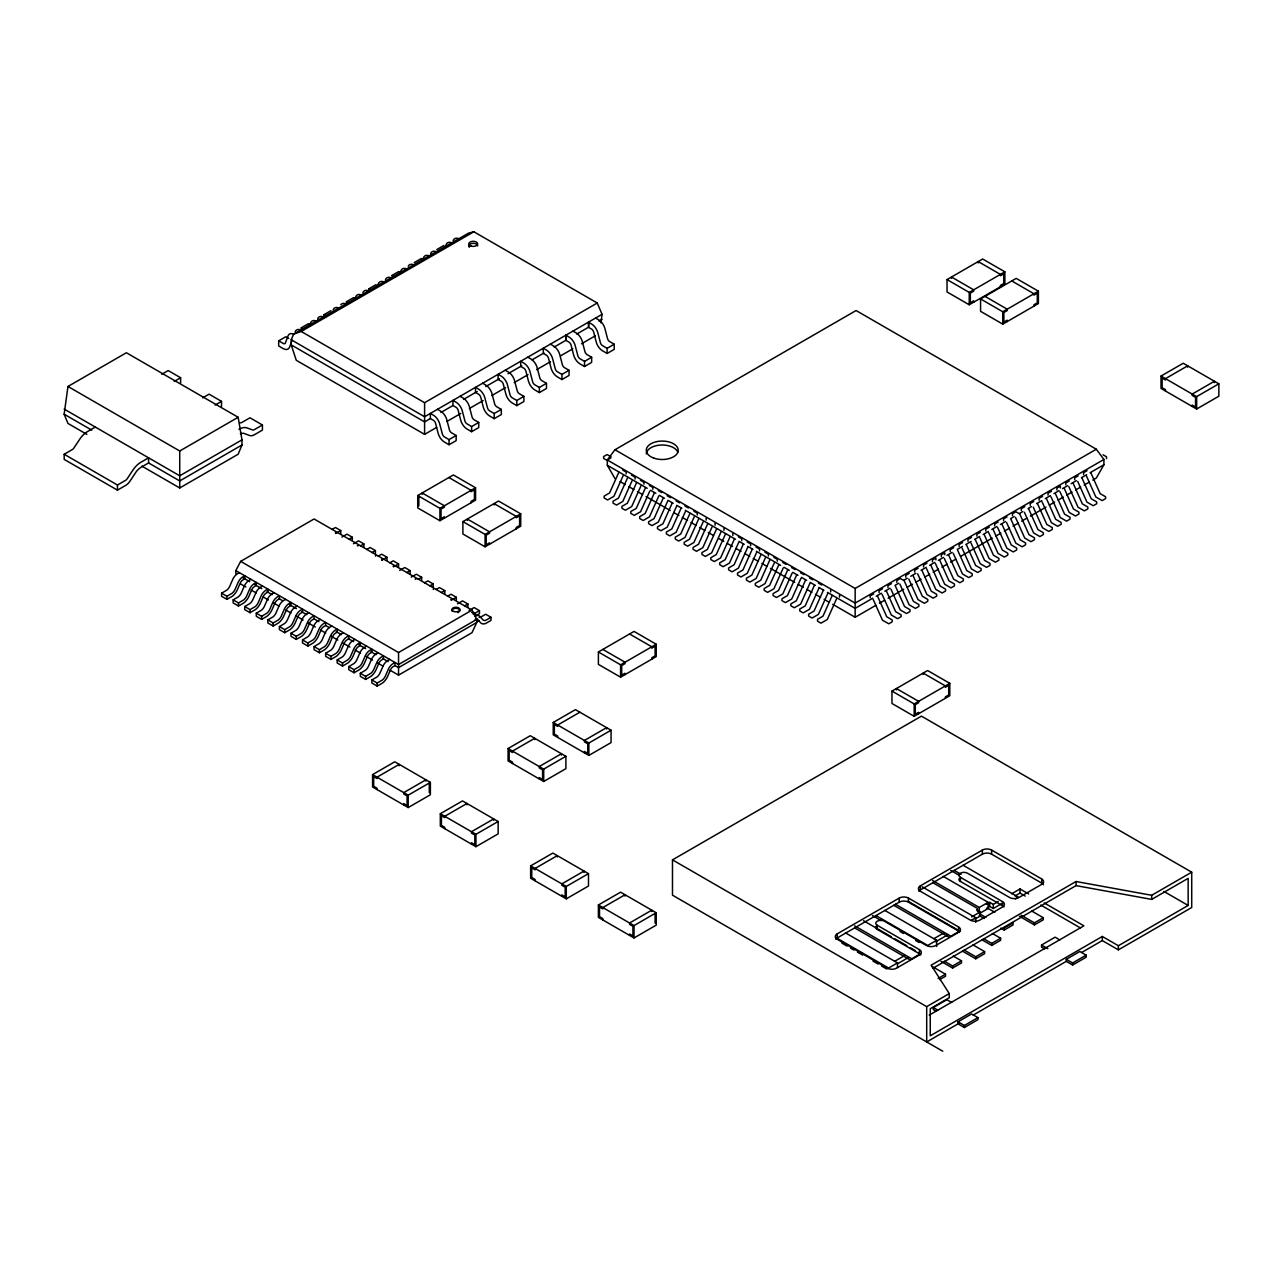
<?xml version="1.0" encoding="UTF-8"?>
<svg xmlns="http://www.w3.org/2000/svg" width="1283" height="1283" viewBox="0 0 1283 1283"><rect width="100%" height="100%" fill="white"/><g stroke="black" fill="none" stroke-linecap="round" stroke-linejoin="round"><path stroke-width="1.5" d="M86.875 434.36L67.967 423.438L64.15 414.201L67.967 386.472L126.392 352.745L238.157 417.28L241.974 439.861L241.974 444.993L238.157 454.23L179.732 487.973L141.9 466.13M600.925 322.851L602.048 314.303L597.253 303.013L473.876 231.774L468.696 233.041L293.631 334.125A9.639 5.565 60 0 0 288.21 335.456L285.323 343.122A3.304 1.908 60 0 1 283.447 343.571L278.684 340.845L278.684 345.977L283.206 348.591A9.606 5.549 60 0 0 289.605 347.068L292.139 340.171M309.299 326.347L310.791 322.418A9.639 5.565 60 0 1 316.26 321.087L316.837 321.392M354.461 300.27L355.952 296.341A9.639 5.565 60 0 1 361.421 295.01L361.998 295.315M377.058 287.232L378.533 283.302A9.639 5.565 60 0 1 384.002 281.971L384.595 282.276M399.638 274.193L401.114 270.264A9.639 5.565 60 0 1 406.583 268.933L407.176 269.238M422.219 261.155L423.711 257.225A9.639 5.565 60 0 1 429.164 255.894M444.8 248.116L446.292 244.187A9.639 5.565 60 0 1 451.76 242.856L452.338 243.161M436.653 427.399L424.593 434.36L296.293 360.298L291.225 344.902L291.225 339.77L293.631 334.125L301.2 331.463L473.876 231.774M295.09 331.848L295.315 331.335A9.639 5.565 60 0 1 300.783 330.02L301.377 330.324M317.687 318.809L317.895 318.296A9.639 5.565 60 0 1 323.364 316.981L323.957 317.286M333.147 309.877L333.372 309.379A9.639 5.565 60 0 1 338.84 308.048L339.418 308.353M362.848 292.732L363.073 292.235A9.639 5.565 60 0 1 368.542 290.904L369.119 291.209M385.429 279.694L385.654 279.197A9.639 5.565 60 0 1 391.123 277.866L391.7 278.17M430.591 253.617L430.815 253.12A9.639 5.565 60 0 1 436.284 251.789L436.861 252.093M453.172 240.579L453.396 240.081A9.639 5.565 60 0 1 458.865 238.75L459.458 239.055M618.839 472.288L609.585 492.961L604.133 496.12L604.133 497.964L607.597 499.969L613.899 496.329L623.137 475.656M627.724 477.42L618.486 498.093L613.017 501.252L613.017 503.096L616.498 505.101L622.784 501.461L632.038 480.788M636.625 482.552L627.371 503.241L621.918 506.384L621.918 508.228L625.382 510.233L631.685 506.593L640.923 485.92M645.509 487.684L636.272 508.373L630.803 511.516L630.803 513.36L634.267 515.365L640.57 511.741L649.807 491.052M654.394 492.816L645.157 513.505L639.704 516.648L639.704 518.492L643.168 520.497L649.455 516.873L658.708 496.184M663.295 497.948L654.041 518.637L648.589 521.78L648.589 523.64L652.053 525.629L658.355 522.005L667.593 501.316M672.18 503.096L662.942 523.769L657.473 526.912L657.473 528.772L660.953 530.761L667.24 527.137L676.494 506.464M681.081 508.228L671.827 528.901L666.374 532.044L666.374 533.904L669.838 535.893L676.125 532.269L685.379 511.596M689.965 513.36L680.712 534.033L675.259 537.176L675.259 539.036L678.723 541.041L685.026 537.401L694.263 516.728M698.85 518.492L689.612 539.165L684.16 542.324L684.16 544.168L687.624 546.173L693.911 542.533L703.164 521.86M707.751 523.624L698.497 544.297L693.045 547.456L693.045 549.3L696.509 551.305L702.811 547.665L712.049 526.992M716.636 528.756L707.398 549.429L701.929 552.588L701.929 554.432L705.409 556.437L711.696 552.797L720.934 532.124M725.536 533.888L716.283 554.561L710.83 557.72L710.83 559.564L714.294 561.569L720.581 557.929L729.835 537.256M734.421 539.02L725.168 559.693L719.715 562.852L719.715 564.696L723.179 566.701L729.482 563.061L738.719 542.388M743.306 544.152L734.068 564.825L728.6 567.984L728.6 569.828L732.08 571.833L738.366 568.193L747.62 547.52M752.207 549.284L742.953 569.957L737.5 573.116L737.5 574.96L740.965 576.965L747.267 573.325L756.505 552.652M761.092 554.416L751.854 575.105L746.385 578.248L746.385 580.092L749.849 582.097L756.152 578.473L765.39 557.784M769.976 559.548L760.739 580.237L755.286 583.38L755.286 585.224L758.75 587.229L765.037 583.605L774.291 562.916M778.877 564.68L769.624 585.369L764.171 588.512L764.171 590.356L767.635 592.361L773.938 588.737L783.175 568.048M787.762 569.828L778.524 590.501L773.056 593.644L773.056 595.504L776.536 597.493L782.822 593.869L792.076 573.196M796.663 574.96L787.409 595.633L781.956 598.776L781.956 600.636L785.421 602.625L791.723 599.001L800.961 578.328M805.548 580.092L796.31 600.765L790.841 603.908L790.841 605.768L794.305 607.773L800.608 604.133L809.846 583.46M814.432 585.224L805.195 605.897L799.742 609.056L799.742 610.9L803.206 612.905L809.493 609.265L818.746 588.592M823.333 590.356L814.08 611.029L808.627 614.188L808.627 616.032L812.091 618.037L818.394 614.397L827.631 593.724M832.218 595.488L822.98 616.161L817.512 619.32L817.512 621.164L820.992 623.169L827.278 619.529L836.532 598.856M235.831 573.693L235.831 570.598L240.659 561.361L314.078 518.974L471.968 610.131L476.779 619.368L476.779 622.447L471.968 632.711L398.548 675.115L389.872 670.095M614.942 478.575L607.324 465.28L607.324 460.004L614.942 449.756L856.082 310.534L1096.307 449.226L1103.909 459.474L1103.909 464.751L1096.307 478.046L1092.827 480.05M161.786 374.251L168.169 370.562L180.63 377.747L180.63 382.879M174.231 381.436L180.63 377.747M95.311 427.047L86.939 431.906A18.395 10.617 -60 0 0 80.043 438.722L73.933 447.975A4.106 2.374 -60 0 1 72.393 449.515L64.182 454.262L64.182 459.394L117.459 490.154L125.509 485.503A10.392 5.998 -60 0 0 130.16 480.9L135.549 472.705A12.092 6.992 -60 0 1 140.97 467.333L148.587 462.938L148.587 457.806L140.216 462.65A18.395 10.617 -60 0 0 133.32 469.482L127.209 478.735A4.106 2.374 -60 0 1 125.67 480.275L117.459 485.022L64.182 454.262M278.684 340.845L285.804 336.739L288.739 338.439M301.28 331.222L301.28 327.807L308.385 323.701L311.32 325.401M323.861 318.184L323.861 314.768L330.966 310.662M346.442 305.146L346.442 301.73L353.547 297.624L356.498 299.324M369.023 292.107L369.023 288.691L376.144 284.585M414.184 262.614L421.305 258.508L424.24 260.208M436.781 249.576L443.886 245.47M202.682 397.858L209.081 394.17L221.526 401.371L221.526 406.503M215.143 405.043L221.526 401.371M67.967 386.472L179.732 451.007L238.157 417.28M240.37 433.734A12.092 6.992 -60 0 1 244.331 433.542L249.72 435.53A10.392 5.998 -60 0 0 254.371 434.761L262.422 430.11L262.422 424.978L254.21 429.709A4.106 2.374 -60 0 1 252.671 429.965L246.561 427.752A18.395 10.617 -60 0 0 239.664 428.907L238.975 429.276M241.974 439.861L179.732 475.801L64.15 409.069M241.974 444.993L179.732 480.933L148.684 463.003M301.2 331.463L424.593 402.702L597.253 303.013M602.048 314.303L424.593 416.767L291.225 339.77M437.471 409.309L441.176 411.474A9.639 5.565 60 0 1 446.628 419.124L449.515 430.126A3.304 1.908 60 0 0 451.391 432.724L456.155 435.498L456.155 440.63L449.034 444.736L444.527 442.122A9.606 5.549 60 0 1 438.112 433.221L435.595 423.39A3.336 1.924 60 0 0 433.365 420.279L430.366 418.563L424.593 421.899L291.225 344.902M440.919 412.468L452.947 405.524L455.946 407.24A3.336 1.924 60 0 1 458.175 410.352L460.709 420.183A9.606 5.549 60 0 0 467.108 429.083L471.615 431.697L478.735 427.592L478.735 422.46L473.972 419.685A3.304 1.908 60 0 1 472.096 417.087L469.225 406.086A9.639 5.565 60 0 0 463.756 398.436L460.068 396.271M463.484 399.43L477.18 391.523M485.744 386.584L499.44 378.677M508.004 373.738L521.7 365.815M531.98 359.898L543.96 352.969M554.24 347.035L566.22 340.123L566.22 334.991M576.773 334.029L588.801 327.085L588.801 321.953M598.985 321.199L602.048 319.435M446.997 421.433L460.789 413.463M469.402 408.491L483.194 400.521M491.822 395.549L505.614 387.578M514.226 382.607L528.019 374.652M536.647 369.664L550.439 361.71M560.783 355.728L572.843 348.768M581.472 343.796L595.264 335.825M430.366 418.563L430.366 413.415L434.055 415.596A9.639 5.565 60 0 1 439.524 423.23L442.41 434.231A3.304 1.908 60 0 0 444.287 436.829L449.034 439.604L456.155 435.498M452.947 405.524L452.947 400.376L456.636 402.557A9.639 5.565 60 0 1 462.105 410.191L464.991 421.193A3.304 1.908 60 0 0 466.868 423.791L471.615 426.565L478.735 422.46M494.196 413.527L501.316 409.421L501.316 414.553L494.196 418.659L489.689 416.045A9.606 5.549 60 0 1 483.29 407.144L480.756 397.313A3.336 1.924 60 0 0 478.527 394.202L475.528 392.486L475.528 387.354L479.217 389.519A9.639 5.565 60 0 1 484.685 397.153L487.572 408.154A3.304 1.908 60 0 0 489.448 410.752L494.196 413.527L494.196 418.659M516.792 400.488L523.897 396.383L523.897 401.515L516.792 405.62L512.27 403.006A9.606 5.549 60 0 1 505.871 394.106L503.337 384.275A3.336 1.924 60 0 0 501.108 381.163L498.109 379.447L498.109 374.315L501.813 376.48A9.639 5.565 60 0 1 507.266 384.114L510.153 395.116A3.304 1.908 60 0 0 512.029 397.714L516.792 400.488L516.792 405.62M539.373 387.45L546.478 383.344L546.478 388.476L539.373 392.582L534.851 389.968A9.606 5.549 60 0 1 528.452 381.067L525.918 371.236A3.336 1.924 60 0 0 523.689 368.125L520.706 366.409L520.706 361.277L524.394 363.442A9.639 5.565 60 0 1 529.863 371.076L532.734 382.077A3.304 1.908 60 0 0 534.61 384.675L539.373 387.45L539.373 392.582M561.954 374.411L569.059 370.306L569.059 375.438L561.954 379.543L557.431 376.929A9.606 5.549 60 0 1 551.032 368.029L548.499 358.198A3.336 1.924 60 0 0 546.269 355.086L543.286 353.37L543.286 348.238L546.975 350.403A9.639 5.565 60 0 1 552.444 358.037L555.331 369.039A3.304 1.908 60 0 0 557.191 371.637L561.954 374.411L561.954 379.543M584.535 361.373L591.655 357.267L591.655 362.399L584.535 366.505L580.012 363.891A9.606 5.549 60 0 1 573.613 354.99L571.079 345.159A3.336 1.924 60 0 0 568.85 342.048L565.867 340.332L565.867 335.2L569.556 337.365A9.639 5.565 60 0 1 575.025 344.999L577.911 356A3.304 1.908 60 0 0 579.788 358.599L584.535 361.373L584.535 366.505M607.116 348.334L614.236 344.229L614.236 349.361L607.116 353.466L602.609 350.852A9.606 5.549 60 0 1 596.21 341.952L593.676 332.121A3.336 1.924 60 0 0 591.447 329.009L588.448 327.293L588.448 322.161L592.137 324.326A9.639 5.565 60 0 1 597.605 331.96L600.492 342.962A3.304 1.908 60 0 0 602.369 345.56L607.116 348.334L607.116 353.466M239.392 572.667L237.13 573.982A8.468 4.891 -60 0 0 232.913 579.018L229.721 586.347A7.121 4.122 -60 0 1 226.866 590.116L221.606 593.195L221.606 596.274L226.947 599.353L232.287 596.274A10.905 6.287 -60 0 0 237.483 589.41L240.194 583.156A4.699 2.71 -60 0 1 242.952 579.852L244.732 578.825L244.732 575.746L242.455 577.077A8.468 4.891 -60 0 0 238.253 582.097L235.046 589.426A7.121 4.122 -60 0 1 232.191 593.195L226.947 596.274L221.606 593.195M332.04 529.446L335.424 527.489L340.749 530.569L340.749 533.648M250.955 579.339L248.677 580.67A8.468 4.891 -60 0 0 244.476 585.689L241.284 593.019A7.121 4.122 -60 0 1 238.413 596.787L233.169 599.867L233.169 602.946L238.51 606.025L243.834 602.946A10.905 6.287 -60 0 0 249.03 596.082L251.741 589.827A4.699 2.71 -60 0 1 254.515 586.523L256.279 585.497L256.279 582.418L254.018 583.749A8.468 4.891 -60 0 0 249.816 588.769L246.609 596.114A7.121 4.122 -60 0 1 243.754 599.867L238.51 602.946L233.169 599.867M335.681 533.503L340.749 530.569M341.903 537.096L346.971 534.161L352.312 537.24L352.312 540.319M417.729 495.527L453.364 474.951L475.56 487.765L475.56 500.145L439.925 520.722L417.729 507.908L417.729 495.527L439.925 508.341L475.56 487.765M262.518 586.01L260.241 587.341A8.468 4.891 -60 0 0 256.039 592.361L252.831 599.706A7.121 4.122 -60 0 1 249.977 603.475L244.732 606.538L244.732 609.617L250.057 612.697L255.397 609.617A10.905 6.287 -60 0 0 260.593 602.769L263.304 596.499A4.699 2.71 -60 0 1 266.062 593.195L267.842 592.169L267.842 589.089L265.581 590.421A8.468 4.891 -60 0 0 261.363 595.44L258.172 602.785A7.121 4.122 -60 0 1 255.317 606.554L250.057 609.617L244.732 606.538M348.928 539.197L352.312 537.24M353.45 543.767L358.534 540.833L363.875 543.912L363.875 546.991M274.065 592.682L271.804 594.013A8.468 4.891 -60 0 0 267.586 599.033L264.394 606.378A7.121 4.122 -60 0 1 261.54 610.147L256.279 613.21L256.279 616.289L261.62 619.368L266.96 616.289A10.905 6.287 -60 0 0 272.156 609.441L274.867 603.17A4.699 2.71 -60 0 1 277.625 599.867L279.405 598.84L279.405 595.761L277.128 597.092A8.468 4.891 -60 0 0 272.926 602.128L269.735 609.457A7.121 4.122 -60 0 1 266.88 613.226L261.62 616.289L256.279 613.21M360.491 545.868L363.875 543.912M366.713 549.461L370.097 547.504L375.422 550.583L375.422 553.663M285.628 599.353L283.351 600.685A8.468 4.891 -60 0 0 279.149 605.72L275.957 613.049A7.121 4.122 -60 0 1 273.103 616.818L267.842 619.881L267.842 622.961L273.183 626.04L278.507 622.961A10.905 6.287 -60 0 0 283.703 616.113L286.414 609.842A4.699 2.71 -60 0 1 289.188 606.538L290.968 605.512L290.968 602.433L288.691 603.764A8.468 4.891 -60 0 0 284.489 608.8L281.282 616.129A7.121 4.122 -60 0 1 278.427 619.897L273.183 622.961L267.842 619.881M372.038 552.54L375.422 550.583M378.26 556.132L381.644 554.176L386.985 557.255L386.985 560.334M297.191 606.025L294.914 607.356A8.468 4.891 -60 0 0 290.712 612.392L287.504 619.721A7.121 4.122 -60 0 1 284.65 623.49L279.405 626.553L279.405 629.632L284.73 632.711L290.07 629.632A10.905 6.287 -60 0 0 295.266 622.784L297.977 616.514A4.699 2.71 -60 0 1 300.735 613.21L302.515 612.183L302.515 609.104L300.254 610.435A8.468 4.891 -60 0 0 296.036 615.471L292.845 622.8A7.121 4.122 -60 0 1 289.99 626.569L284.73 629.632L279.405 626.553M381.901 560.19L386.985 557.255M389.824 562.804L393.207 560.847L398.548 563.927L398.548 567.006M462.89 521.604L498.526 501.028L520.722 513.841L520.722 526.222L485.086 546.799L462.89 533.985L462.89 521.604L485.086 534.418L520.722 513.841M308.738 612.697L306.477 614.028A8.468 4.891 -60 0 0 302.275 619.064L299.067 626.393A7.121 4.122 -60 0 1 296.213 630.161L290.968 633.225L290.968 636.304L296.293 639.399L301.633 636.304A10.905 6.287 -60 0 0 306.829 629.456L309.54 623.185A4.699 2.71 -60 0 1 312.298 619.881L314.078 618.855L314.078 615.776L311.817 617.107A8.468 4.891 -60 0 0 307.599 622.143L304.408 629.472A7.121 4.122 -60 0 1 301.553 633.241L296.293 636.304L290.968 633.225M393.464 566.861L398.548 563.927M399.687 570.454L404.77 567.519L410.095 570.614L410.095 573.693M320.301 619.368L318.04 620.699A8.468 4.891 -60 0 0 313.822 625.735L310.63 633.064A7.121 4.122 -60 0 1 307.776 636.833L302.515 639.912L302.515 642.991L307.856 646.071L313.196 642.991A10.905 6.287 -60 0 0 318.392 636.127L321.087 629.857A4.699 2.71 -60 0 1 323.861 626.553L325.641 625.527L325.641 622.447L323.364 623.779A8.468 4.891 -60 0 0 319.162 628.814L315.955 636.143A7.121 4.122 -60 0 1 313.1 639.912L307.856 642.991L302.515 639.912M406.711 572.555L410.095 570.614M610.788 458.015L607.324 460.004L855.152 603.09L1103.909 459.474M411.25 577.125L416.317 574.207L421.658 577.286L421.658 580.365M331.864 626.04L329.587 627.371A8.468 4.891 -60 0 0 325.385 632.407L322.177 639.736A7.121 4.122 -60 0 1 319.323 643.505L314.078 646.584L314.078 649.663L319.419 652.742L324.743 649.663A10.905 6.287 -60 0 0 329.939 642.799L332.65 636.528A4.699 2.71 -60 0 1 335.424 633.225L337.188 632.198L337.188 629.119L334.927 630.45A8.468 4.891 -60 0 0 330.725 635.486L327.518 642.815A7.121 4.122 -60 0 1 324.663 646.584L319.419 649.663L314.078 646.584M418.274 579.226L421.658 577.286M947.03 279.582L982.666 259.006L1004.862 271.82L1004.862 284.201L969.226 304.777L947.03 291.963L947.03 279.582L969.226 292.396L1004.862 271.82M424.497 582.819L427.881 580.878L433.221 583.957L433.221 587.037M343.411 632.711L341.15 634.043A8.468 4.891 -60 0 0 336.948 639.078L333.74 646.407A7.121 4.122 -60 0 1 330.886 650.176L325.641 653.255L325.641 656.335L330.966 659.414L336.306 656.335A10.905 6.287 -60 0 0 341.503 649.471L344.213 643.216A4.699 2.71 -60 0 1 346.971 639.912L348.751 638.886L348.751 635.791L346.49 637.122A8.468 4.891 -60 0 0 342.272 642.158L339.081 649.487A7.121 4.122 -60 0 1 336.226 653.255L330.966 656.335L325.641 653.255M429.837 585.914L433.221 583.957M436.06 589.506L439.444 587.55L444.784 590.629L444.784 593.708M354.974 639.399L352.713 640.714A8.468 4.891 -60 0 0 348.495 645.75L345.303 653.079A7.121 4.122 -60 0 1 342.449 656.848L337.188 659.927L337.188 663.006L342.529 666.085L347.869 663.006A10.905 6.287 -60 0 0 353.066 656.142L355.776 649.888A4.699 2.71 -60 0 1 358.534 646.584L360.315 645.557L360.315 642.478L358.037 643.809A8.468 4.891 -60 0 0 353.835 648.829L350.644 656.158A7.121 4.122 -60 0 1 347.773 659.927L342.529 663.006L337.188 659.927M441.4 592.586L444.784 590.629M447.623 596.178L451.007 594.221L456.331 597.301L456.331 600.38M366.537 646.071L364.26 647.402A8.468 4.891 -60 0 0 360.058 652.422L356.866 659.751A7.121 4.122 -60 0 1 354.012 663.519L348.751 666.599L348.751 669.678L354.092 672.757L359.416 669.678A10.905 6.287 -60 0 0 364.613 662.814L367.323 656.559A4.699 2.71 -60 0 1 370.097 653.255L371.878 652.229L371.878 649.15L369.6 650.481A8.468 4.891 -60 0 0 365.398 655.501L362.191 662.83A7.121 4.122 -60 0 1 359.336 666.599L354.092 669.678L348.751 666.599M451.263 600.236L456.331 597.301M980.565 298.939L1016.2 278.379L1038.396 291.193L1038.396 303.574L1002.761 324.134L980.565 311.32L980.565 298.939L1002.761 311.753L1038.396 291.193M457.486 603.828L462.554 600.893L467.894 603.972L467.894 607.051M378.1 652.742L375.823 654.073A8.468 4.891 -60 0 0 371.621 659.093L368.413 666.438A7.121 4.122 -60 0 1 365.559 670.191L360.315 673.27L360.315 676.349L365.639 679.429L370.979 676.349A10.905 6.287 -60 0 0 376.176 669.501L378.886 663.231A4.699 2.71 -60 0 1 381.644 659.927L383.425 658.901L383.425 655.821L381.163 657.153A8.468 4.891 -60 0 0 376.945 662.172L373.754 669.518A7.121 4.122 -60 0 1 370.899 673.286L365.639 676.349L360.315 673.27M464.51 605.929L467.894 603.972M469.049 610.5L474.117 607.565L479.457 610.644L479.457 613.723L476.779 615.263M240.659 561.361L398.548 652.518L471.968 610.131M389.647 659.414L387.386 660.745A8.468 4.891 -60 0 0 383.184 665.765L379.976 673.11A7.121 4.122 -60 0 1 377.122 676.879L371.878 679.942L371.878 683.021L377.202 686.1L382.542 683.021A10.905 6.287 -60 0 0 387.739 676.173L390.449 669.902A4.699 2.71 -60 0 1 393.207 666.599L394.988 665.572L394.988 662.493L392.726 663.824A8.468 4.891 -60 0 0 388.508 668.844L385.317 676.189A7.121 4.122 -60 0 1 382.462 679.958L377.202 683.021L371.878 679.942M479.457 610.644L474.197 613.643A7.121 4.122 -60 0 1 472.914 613.819M476.779 619.368L398.548 664.546L235.831 570.598M476.779 622.447L398.548 667.625L395.084 665.62M475.271 619.224A4.699 2.71 -60 0 1 477.773 619.481L480.484 622.624A10.905 6.287 -60 0 0 485.68 623.474L491.004 620.395L491.004 617.315L485.76 620.314A7.121 4.122 -60 0 1 482.905 619.833L479.698 616.209A8.468 4.891 -60 0 0 475.496 616.032L475.063 616.257M372.567 774.611L394.763 761.797L430.382 782.373L430.382 794.754L408.202 807.568L372.567 786.992L372.567 774.611L408.202 795.187L430.382 782.373M598.391 651.989L634.027 631.412L656.222 644.226L656.222 656.607L620.587 677.183L598.391 664.369L598.391 651.989L620.587 664.802L656.222 644.226M508.068 748.534L530.264 735.72L565.883 756.296L565.883 768.677L543.703 781.491L508.068 760.915L508.068 748.534L543.703 769.11L565.883 756.296M553.23 722.457L575.426 709.643L611.061 730.219L611.061 742.6L588.865 755.414L553.23 734.838L553.23 722.457L588.865 743.033L611.061 730.219M1161.019 376.063L1183.215 363.249L1218.85 383.825L1218.85 396.206L1196.654 409.02L1161.019 388.444L1161.019 376.063L1196.654 396.639L1218.85 383.825M579.884 712.209L557.688 725.023L557.688 726.403L554.352 724.478L554.352 734.101L557.688 736.041L557.688 737.404M440.31 813.727L462.505 800.913L498.141 821.489L498.141 833.87L475.945 846.684L440.31 826.108L440.31 813.727L475.945 834.303L498.141 821.489M614.942 449.756L855.152 588.448L1096.307 449.226M873.659 593.901L870.195 595.905L870.195 597.75M882.544 588.769L879.08 590.773L879.08 592.618M891.444 583.637L887.98 585.641L887.98 587.486M909.23 573.373L905.75 575.377L905.75 577.222M918.115 568.241L914.651 570.245L914.651 572.09M927 563.109L923.535 565.113L923.535 566.958M953.686 547.713L950.206 549.701L950.206 551.562M962.571 542.565L959.107 544.569L959.107 546.43M971.456 537.433L967.991 539.437L967.991 541.298M980.356 532.301L976.892 534.305L976.892 536.15M989.241 527.169L985.777 529.173L985.777 531.018M998.142 522.037L994.662 524.041L994.662 525.886M1007.027 516.905L1003.563 518.909L1003.563 520.754M1024.812 506.641L1021.332 508.645L1021.332 510.49M1033.697 501.509L1030.233 503.513L1030.233 505.358M1042.582 496.377L1039.118 498.381L1039.118 500.226M1051.483 491.245L1048.019 493.249L1048.019 495.094M1069.268 480.981L1065.788 482.969L1065.788 484.83M1078.153 475.849L1074.689 477.837L1074.689 479.698M1087.038 470.701L1083.574 472.705L1083.574 474.566M872.761 598.199L855.152 608.367L827.423 592.361M876.209 596.21L881.389 593.227M884.837 591.222L890.017 588.239M895.181 585.256L898.645 583.268M903.809 580.269L907.257 578.28M910.722 576.292L915.886 573.309M921.066 570.31L926.246 567.327M929.694 565.338L934.858 562.339M938.306 560.35L943.486 557.367M946.934 555.379L952.114 552.38M957.294 549.397L962.458 546.414M965.907 544.425L971.087 541.426M974.535 539.437L979.715 536.454M983.163 534.466L988.343 531.467M991.791 529.478L996.971 526.495M1000.419 524.506L1005.583 521.507M1010.763 518.524L1014.212 516.536M1019.392 513.553L1022.84 511.548M1028.02 508.565L1031.468 506.577M1036.632 503.594L1041.812 500.595M1045.26 498.606L1050.44 495.623M1053.888 493.634L1059.068 490.635M1062.516 488.647L1067.681 485.664M1071.145 483.675L1076.309 480.676M1081.489 477.693L1086.669 474.71M1090.117 472.721L1103.909 464.751M832.699 604.293L855.152 617.267L875.984 605.255M879.448 603.251L884.645 600.252M888.125 598.247L903.729 589.234M907.209 587.229L912.405 584.214M915.886 582.209L921.082 579.21M924.546 577.206L929.758 574.207M933.222 572.202L938.434 569.187M941.898 567.198L947.111 564.183M950.575 562.179L955.787 559.18M960.983 556.181L992.208 538.138M995.688 536.134L1000.884 533.135M1004.348 531.13L1009.561 528.131M1013.025 526.126L1018.237 523.127M1021.701 521.123L1026.913 518.107M1030.377 516.103L1045.998 507.09M1049.462 505.085L1054.658 502.086M1058.138 500.081L1063.334 497.082M1066.815 495.078L1072.011 492.079M1075.491 490.074L1080.687 487.059M1084.151 485.054L1089.363 482.055M530.649 865.881L552.845 853.067L588.48 873.643L588.48 886.024L566.284 898.838L530.649 878.262L530.649 865.881L566.284 886.457L588.48 873.643M891.974 691.104L927.609 670.528L949.805 683.342L949.805 695.723L914.17 716.299L891.974 703.485L891.974 691.104L914.17 703.918L949.805 683.342M942.764 1051.226L672.484 895.181L672.484 859.867L921.435 716.139L1191.715 872.183L1191.715 907.498L1118.375 949.853L1102.305 940.567L1081.649 952.499M598.391 904.996L620.587 892.182L656.222 912.758L656.222 925.139L634.027 937.953L598.391 917.377L598.391 904.996L634.027 925.572L656.222 912.758M877.267 929.421L877.267 925.316L919.382 949.628A6.543 3.785 0 0 1 919.382 954.985L896.544 968.168A6.543 3.785 0 0 1 887.291 968.168L837.174 939.236A6.543 3.785 0 0 1 837.174 933.88L899.223 898.068A6.543 3.785 0 0 1 908.476 898.068L958.593 927A6.543 3.785 0 0 1 958.593 932.34L935.756 945.523A6.543 3.785 0 0 1 926.486 945.523L884.372 921.21A5.036 2.903 0 0 0 877.267 921.21A5.036 2.903 0 0 0 877.267 925.316A5.036 2.903 0 0 0 877.267 929.421L919.382 953.734A6.543 3.785 0 0 1 920.793 954.969M960.406 877.315L1002.52 901.628A6.543 3.785 0 0 1 1002.52 906.985L979.683 920.168A6.543 3.785 0 0 1 970.429 920.168L920.312 891.236A6.543 3.785 0 0 1 920.312 885.879L982.361 850.068A6.543 3.785 0 0 1 991.615 850.068L1041.732 878.999A6.543 3.785 0 0 1 1041.732 884.34L1018.894 897.523A6.543 3.785 0 0 1 1009.641 897.523L967.51 873.21A5.036 2.903 0 0 0 960.406 873.21A5.036 2.903 0 0 0 960.406 877.315L960.406 881.421L1002.52 905.734A6.543 3.785 0 0 1 1003.947 906.969M835.746 939.22A6.543 3.785 0 0 1 837.174 937.985L899.223 902.174A6.543 3.785 0 0 1 908.476 902.174L958.593 931.105A6.543 3.785 0 0 1 959.636 931.891M918.885 891.22A6.543 3.785 0 0 1 920.312 889.985L982.361 854.173A6.543 3.785 0 0 1 991.615 854.173L1041.732 883.105A6.543 3.785 0 0 1 1043.432 884.789M932.597 880.507L979.298 907.466L988.183 902.334L988.183 908.492L979.298 913.624L985.937 917.457M986.467 904.226L989.722 902.35L993.283 904.403L998.302 901.5M894.508 961.416L904.804 955.482M933.944 938.659L944.224 932.725M971.664 916.88L980.228 911.94L980.228 916.046L975.08 919.013M986.467 908.332L989.722 906.456L993.283 908.508L1001.638 903.681M1011.662 893.786L1020.017 888.959L1028.645 893.946M897.491 967.526L897.491 962.908L888.606 968.04L836.724 938.081M936.622 946.469L936.622 940.311L927.721 945.443L875.84 915.501M971.295 920.296L975.738 917.73L975.738 922.349M897.94 963.549L908.236 957.615M935.66 941.77L947.656 934.842M1015.013 895.967L1020.017 893.064L1025.197 896.063M920.617 953.67L911.716 958.802L854.654 925.845M1015.446 898.902L1018.413 897.202L963.068 865.239M1191.715 872.183L1151.701 895.293L1076.052 881.517L931.153 965.185L949.26 993.603L949.26 997.709L930.255 1008.695L930.255 1035.798L1102.305 936.462L1118.375 945.731L1188.154 905.445L1188.154 878.342L1151.701 899.399L1076.052 885.623L932.869 968.296M1004.188 930.047L1013.073 924.915L1013.073 922.862L1004.188 927.994L1004.188 930.047L1000.852 928.122M944.32 961.192L952.628 965.987L961.512 960.855L961.512 962.908L952.628 968.04L940.952 961.304M983.436 938.611L991.743 943.39L1000.628 938.258L1000.628 940.311L991.743 945.443L981.736 939.669M938.098 978.48L945.507 974.198L945.507 976.251L939.573 979.667M964.126 950.029L975.738 956.749L984.622 951.617L984.622 953.67L975.738 958.802L962.394 951.104M1021.14 915.196L1034.419 922.862L1043.304 917.73L1043.304 919.783L1034.419 924.915L1019.408 916.254M672.484 859.867L926.695 1006.642L949.26 993.603M936.462 1011.389L933.286 1009.561L933.286 1007.508L946.854 999.682L951.601 1002.424M1044.699 948.907L1041.523 947.079L1041.523 945.026L1055.091 937.183L1059.838 939.942M929.261 1015.11L1083.894 925.829L1044.186 902.911M958.032 1021.797L971.6 1013.971L977.951 1017.627L977.951 1019.68L964.383 1027.523L958.032 1023.85L958.032 1021.797L964.383 1025.47L977.951 1017.627M1066.269 959.315L1079.837 951.489L1086.188 955.145L1086.188 957.198L1072.62 965.024L1066.269 961.368L1066.269 959.315L1072.62 962.972L1086.188 955.145M959.411 1023.064L926.695 1041.956L926.695 1006.642M973.188 1015.11L1066.141 961.448M240.033 422.716L240.226 422.781A4.106 2.374 -60 0 0 241.765 422.524L249.977 417.793L262.422 424.978M346.538 304.247L345.945 303.943A9.639 5.565 60 0 0 340.813 304.745M1011.758 280.945L1033.938 293.759L1033.938 295.138L1037.289 293.198L1037.289 302.836L1033.938 304.761L1033.938 306.14M985.023 296.373L1007.219 309.187L1007.219 310.566L1003.883 312.491L1003.883 322.113L1007.219 320.189L1007.219 321.568M1103.043 454.791L1106.507 456.796L1106.507 458.64M595.569 318.04L599.257 320.221A9.639 5.565 60 0 1 604.726 327.855L607.597 338.856A3.304 1.908 60 0 0 609.473 341.454L614.236 344.229M572.972 331.078L576.676 333.259A9.639 5.565 60 0 1 582.129 340.893L585.016 351.895A3.304 1.908 60 0 0 586.892 354.493L591.655 357.267M550.391 344.117L554.08 346.298A9.639 5.565 60 0 1 559.548 353.932L562.435 364.933A3.304 1.908 60 0 0 564.312 367.531L569.059 370.306M401.659 273.247L398.724 271.547L391.604 275.653L394.539 277.353M527.81 357.155L531.499 359.336A9.639 5.565 60 0 1 536.968 366.97L539.854 377.972A3.304 1.908 60 0 0 541.731 380.57L546.478 383.344M369.023 288.691L371.958 290.391M505.229 370.194L508.918 372.375A9.639 5.565 60 0 1 514.387 380.009L517.274 391.01A3.304 1.908 60 0 0 519.15 393.608L523.897 396.383M346.442 301.73L349.377 303.429M611.173 456.924L607.084 454.551L603.619 456.556L603.619 458.4L606.763 460.228M482.649 383.232L486.337 385.413A9.639 5.565 60 0 1 491.806 393.047L494.693 404.049A3.304 1.908 60 0 0 496.553 406.647L501.316 409.421M622.688 470.059L626.168 472.064L626.168 473.908M631.589 475.191L635.053 477.196L635.053 479.04M640.474 480.323L643.938 482.328L643.938 484.172M649.374 485.455L652.839 487.46L652.839 489.304M658.259 490.587L661.723 492.592M667.144 495.735L670.624 497.724M676.045 500.867L679.509 502.856M684.93 505.999L688.394 508.004M693.83 511.131L697.294 513.136L697.294 514.98M738.286 536.791L741.75 538.796L741.75 540.64M747.171 541.923L750.635 543.928L750.635 545.772M756.056 547.055L759.536 549.06L759.536 550.904M764.957 552.187L768.421 554.192L768.421 556.036M773.841 557.319L777.306 559.324L777.306 561.184M782.742 562.467L786.206 564.456M791.627 567.599L795.091 569.588M800.512 572.731L803.992 574.736M809.413 577.863L812.877 579.868M818.297 582.995L821.761 585M607.324 465.28L647.193 488.294M650.657 490.298L655.854 493.297M659.318 495.302L664.514 498.301M667.994 500.306L673.19 503.305M676.654 505.31L681.85 508.309M685.314 510.313L735.576 539.325M739.04 541.33L744.236 544.329M747.7 546.333L752.913 549.332M756.377 551.337L780.641 565.338M784.105 567.343L789.302 570.342M792.766 572.346L797.962 575.345M801.426 577.35L806.638 580.349M810.102 582.354L815.298 585.353M818.762 587.357L823.959 590.356M620.122 481.574L625.302 484.573M628.766 486.562L633.946 489.561M637.41 491.549L642.591 494.548M646.055 496.537L670.239 510.506M673.703 512.51L678.883 515.493M682.331 517.498L687.528 520.481M690.976 522.486L696.172 525.485M699.62 527.473L704.8 530.472M708.264 532.461L713.444 535.46M718.624 538.443L723.82 541.442M727.269 543.431L732.465 546.43M735.913 548.418L741.093 551.417M744.557 553.422L749.737 556.405M753.201 558.41L758.381 561.393M761.829 563.397L767.026 566.38M770.474 568.385L794.674 582.354M798.122 584.342L803.318 587.341M806.766 589.33L811.947 592.329M815.411 594.318L820.591 597.317M824.055 599.305L829.235 602.304M323.861 314.768L326.796 316.468M301.28 327.807L304.215 329.506M448.906 477.533L471.102 490.347L471.102 491.71L474.437 489.785L474.437 499.424L471.102 501.348L471.102 502.728M1163.906 891.444L1188.154 905.445M629.584 633.994L651.764 646.792L651.764 648.172L655.116 646.247L655.116 655.87L651.764 657.81L651.764 659.173M602.85 649.423L625.046 662.22L625.046 663.6L621.71 665.54L621.71 675.163L625.046 673.238L625.046 674.617M1040.738 905.028L1080.43 927.946M1031.692 911.026L1043.304 917.73M954.183 870.371L961.095 874.365M950.687 870.419L959.331 875.407M943.213 876.369L988.183 902.334M491.004 617.315L485.68 614.236L480.596 617.171A7.121 4.122 -60 0 1 479.136 617.412M988.183 908.492L994.822 912.325M1041.523 945.026L1047.858 948.682M932.565 882.544L977.518 908.492L977.518 911.572M976.668 909.872L980.228 911.94M979.186 915.613L984.189 918.5M922.124 886.778L975.738 917.73M992.336 933.479L1000.628 938.258M907.851 901.115L959.732 931.073L950.847 936.205L895.502 904.258M64.15 414.201L91.751 430.126M973.011 944.897L984.622 951.617M893.738 905.301L949.067 937.231M884.725 910.369L936.622 940.311M953.205 956.06L961.512 960.855M872.36 915.533L881.004 920.52M900.008 931.506L903.473 933.495M915.581 940.487L919.029 942.492M863.539 920.713L891.204 936.686M894.668 938.691L906.776 945.667M910.24 947.672L915.42 950.671M932.228 966.532L945.507 974.198M854.622 927.882L909.936 959.828M242.76 577.687L249.688 581.68M254.884 584.679L261.796 588.672M266.992 591.671L272.188 594.671M279.117 598.664L282.565 600.669M289.493 604.662L296.421 608.655M301.617 611.654L306.797 614.653M313.726 618.663L318.922 621.662M325.85 625.655L329.314 627.644M336.226 631.653L341.422 634.652M348.351 638.645L353.547 641.644M358.727 644.643L365.655 648.637M370.851 651.636L376.047 654.635M382.959 658.628L388.156 661.627M845.609 932.949L897.491 962.908M240.659 583.957L245.855 586.956M251.067 589.955L256.263 592.971M263.207 596.98L268.42 599.979M273.616 602.978L278.828 605.993M285.772 610.002L290.968 613.001M296.181 616L303.109 620.01M308.321 623.025L315.265 627.034M320.461 630.033L325.674 633.032M330.87 636.047L337.814 640.057M343.026 643.056L349.954 647.065M355.166 650.064L360.379 653.079M365.575 656.078L372.519 660.087M377.715 663.086L382.927 666.102M841.873 943.117L847.069 946.1M850.517 948.105L853.981 950.094M857.429 952.098L862.625 955.081M873.001 961.079L878.181 964.078M881.646 966.067L886.826 969.066M933.286 1007.508L938.033 1010.266M382.158 559.997L381.901 559.741A8.468 4.891 -60 0 0 381.58 559.484M476.442 615.471L474.373 613.13A8.468 4.891 -60 0 0 471.599 612.456M1090.903 472.93L1100.156 493.618L1105.609 496.762L1105.609 498.606L1102.145 500.611L1095.842 496.986L1086.605 476.298M1082.018 478.062L1091.256 498.75L1096.708 501.894L1096.708 503.738L1093.244 505.743L1086.958 502.118L1077.704 481.43M1073.117 483.21L1082.371 503.882L1087.824 507.026L1087.824 508.886L1084.36 510.875L1078.057 507.25L1068.819 486.578M1064.232 488.342L1073.47 509.014L1078.939 512.158L1078.939 514.018L1075.459 516.007L1069.172 512.382L1059.934 491.71M1055.332 493.474L1064.585 514.146L1070.038 517.29L1070.038 519.15L1066.574 521.155L1060.287 517.514L1051.034 496.842M1046.447 498.606L1055.701 519.278L1061.153 522.438L1061.153 524.282L1057.689 526.287L1051.386 522.646L1042.149 501.974M1037.562 503.738L1046.8 524.41L1052.268 527.57L1052.268 529.414L1048.788 531.419L1042.502 527.778L1033.248 507.106M1028.661 508.87L1037.915 529.542L1043.368 532.702L1043.368 534.546L1039.904 536.551L1033.601 532.91L1024.363 512.238M1015.478 517.37L1024.716 538.042L1031.019 541.683L1034.483 539.678L1034.483 537.834L1029.014 534.674L1019.777 514.002L1015.911 511.773L1012.447 513.777L1012.447 515.622M1010.892 519.134L1020.129 539.806L1025.582 542.966L1025.582 544.81L1022.118 546.815L1015.831 543.174L1006.578 522.502M1001.991 524.266L1011.245 544.938L1016.697 548.098L1016.697 549.942L1013.233 551.947L1006.93 548.306L997.693 527.634M993.106 529.398L1002.344 550.07L1007.813 553.23L1007.813 555.074L1004.332 557.079L998.046 553.438L988.792 532.766M984.205 534.53L993.459 555.218L998.912 558.362L998.912 560.206L995.448 562.211L989.145 558.586L979.907 537.898M975.321 539.662L984.558 560.35L990.027 563.494L990.027 565.338L986.563 567.343L980.26 563.718L971.023 543.03M966.436 544.794L975.673 565.482L981.126 568.626L981.126 570.47L977.662 572.475L971.375 568.85L962.122 548.162M957.535 549.942L966.789 570.614L972.241 573.758L972.241 575.618L968.777 577.607L962.475 573.982L953.237 553.294M948.65 555.074L957.888 575.746L963.357 578.89L963.357 580.75L959.876 582.739L953.59 579.114L944.336 558.442M939.749 560.206L949.003 580.878L954.456 584.022L954.456 585.882L950.992 587.887L944.689 584.246L935.451 563.574M930.865 565.338L940.102 586.01L945.571 589.17L945.571 591.014L942.107 593.019L935.804 589.378L926.567 568.706M921.98 570.47L931.217 591.142L936.67 594.302L936.67 596.146L933.206 598.151L926.919 594.51L917.666 573.838M913.079 575.602L922.333 596.274L927.785 599.434L927.785 601.278L924.321 603.283L918.019 599.642L908.781 578.97M899.88 584.102L909.134 604.774L915.42 608.415L918.901 606.41L918.901 604.566L913.432 601.406L904.194 580.734L900.329 578.505L896.865 580.509L896.865 582.354M895.293 585.866L904.547 606.538L910 609.698L910 611.542L906.536 613.547L900.249 609.906L890.995 589.234M886.409 590.998L895.646 611.67L901.115 614.83L901.115 616.674L897.651 618.679L891.348 615.038L882.111 594.366M877.524 596.13L886.761 616.802L892.214 619.962L892.214 621.806L888.75 623.811L882.463 620.17L873.21 599.498M1214.392 382.639L1214.392 381.259L1192.212 394.073L1192.212 395.453L1195.548 397.377L1195.548 407L1192.212 405.075L1192.212 406.454M1196.654 396.639L1196.654 409.02M1187.673 367.211L1187.673 365.831L1165.477 378.645L1165.477 380.009L1162.141 378.084L1162.141 387.723L1165.477 389.647L1165.477 391.026M1151.701 895.293L1151.701 899.399M1118.375 945.731L1118.375 949.853M1102.305 936.462L1102.305 940.567M1076.052 881.517L1076.052 885.623M1072.62 962.972L1072.62 965.024M1060.367 487.957L1060.367 486.113L1056.903 488.101L1056.903 489.962M1041.732 878.999L1041.732 883.105M1034.419 922.862L1034.419 924.915M1020.017 888.959L1020.017 893.064M1002.761 311.753L1002.761 324.134M1002.52 901.628L1002.52 905.734M1000.403 286.783L1000.403 285.403L1003.739 283.479L1003.739 273.84L1000.403 275.765L1000.403 274.402L978.207 261.588L978.207 262.951M993.283 904.403L993.283 908.508M991.615 850.068L991.615 854.173M991.743 943.39L991.743 945.443M989.722 902.35L989.722 906.456M982.361 850.068L982.361 854.173M979.298 907.466L979.298 912.085M975.738 956.749L975.738 958.802M973.685 302.211L973.685 300.831L970.333 302.756L970.333 293.133L973.685 291.193L973.685 289.83L951.489 277.016L951.489 278.395M969.226 292.396L969.226 304.777M964.383 1025.47L964.383 1027.523M958.593 927L958.593 931.105M952.628 965.987L952.628 968.04M945.346 698.289L945.346 696.926L948.698 694.985L948.698 685.363L945.346 687.287L945.346 685.908L923.167 673.094L923.167 674.473M944.785 554.689L944.785 552.845L941.321 554.833L941.321 556.694M935.9 559.821L935.9 557.977L932.436 559.981L932.436 561.826M920.312 885.879L920.312 889.985M919.382 949.628L919.382 953.734M918.628 713.717L918.628 712.354L915.292 714.278L915.292 704.656L918.628 702.715L918.628 701.336L896.432 688.538L896.432 689.901M914.17 703.918L914.17 716.299M908.476 898.068L908.476 902.174M899.223 898.068L899.223 902.174M855.152 588.448L855.152 617.267M839.547 595.264L839.547 597.108M837.174 933.88L837.174 937.985M830.662 590.132L830.662 591.976M732.85 533.664L732.85 535.508M723.965 528.532L723.965 530.376M715.08 523.4L715.08 525.244M706.179 518.268L706.179 520.112M655.116 913.48L655.116 923.119M651.764 911.555L651.764 910.176L629.584 922.99L629.584 924.369L632.92 926.294L632.92 935.932L629.584 934.008L629.584 935.371M634.027 925.572L634.027 937.953M625.046 896.127L625.046 894.748L602.85 907.562L602.85 908.941L599.514 907.017L599.514 916.639L602.85 918.58L602.85 919.943M620.587 664.802L620.587 677.183M606.602 729.017L606.602 727.653L584.406 740.451L584.406 741.831L587.758 743.755L587.758 753.394L584.406 751.469L584.406 752.832M588.865 743.033L588.865 755.414M584.022 872.44L584.022 871.061L561.826 883.875L561.826 885.254L565.161 887.178L565.161 896.817L561.826 894.893L561.826 896.256M566.284 886.457L566.284 898.838M561.441 755.094L561.441 753.73L539.245 766.528L539.245 767.908L542.581 769.832L542.581 779.471L539.245 777.546L539.245 778.909M557.287 857.012L557.287 855.633L535.107 868.447L535.107 869.826L531.755 867.901L531.755 877.524L535.107 879.464L535.107 880.828M543.703 769.11L543.703 781.491M534.706 739.666L534.706 738.286L512.526 751.1L512.526 752.48L509.175 750.555L509.175 760.178L512.526 762.118L512.526 763.481M516.263 528.804L516.263 527.425L519.615 525.485L519.615 515.862L516.263 517.787L516.263 516.408L494.083 503.61L494.083 504.973M493.682 820.286L493.682 818.907L471.486 831.721L471.486 833.1L474.838 835.025L474.838 844.663L471.486 842.739L471.486 844.102M489.545 544.233L489.545 542.853L486.209 544.778L486.209 535.155L489.545 533.215L489.545 531.852L467.349 519.038L467.349 520.401M485.086 534.418L485.086 546.799M475.945 834.303L475.945 846.684M471.615 426.565L471.615 431.697M466.964 804.858L466.964 803.479L444.768 816.293L444.768 817.672L441.432 815.747L441.432 825.37L444.768 827.31L444.768 828.674M449.034 439.604L449.034 444.736M444.383 518.156L444.383 516.776L441.031 518.701L441.031 509.078L444.383 507.138L444.383 505.775L422.187 492.961L422.187 494.324M439.925 508.341L439.925 520.722M429.276 783.111L429.276 792.734M425.94 781.171L425.94 779.791L403.744 792.605L403.744 793.985L407.08 795.909L407.08 805.548L403.744 803.623L403.744 804.986M424.593 402.702L424.593 434.36M418.851 496.264L418.851 505.887M408.202 795.187L408.202 807.568M399.205 765.743L399.205 764.363L377.026 777.177L377.026 778.556L373.674 776.632L373.674 786.254L377.026 788.195L377.026 789.558M398.548 652.518L398.548 675.115M377.202 683.021L377.202 686.1M365.639 676.349L365.639 679.429M354.092 669.678L354.092 672.757M342.529 663.006L342.529 666.085M330.966 656.335L330.966 659.414M319.419 649.663L319.419 652.742M307.856 642.991L307.856 646.071M296.293 636.304L296.293 639.399M284.73 629.632L284.73 632.711M273.183 622.961L273.183 626.04M261.62 616.289L261.62 619.368M250.057 609.617L250.057 612.697M238.51 602.946L238.51 606.025M226.947 596.274L226.947 599.353M179.732 451.007L179.732 487.973M117.459 485.022L117.459 490.154M469.386 247.202A4.458 2.566 0 0 1 468.953 246.577M468.792 245.919A4.458 2.566 0 0 1 473.251 243.337A4.458 2.566 0 0 1 477.693 245.919M408.235 266.158A9.639 5.565 60 0 1 413.703 264.827M960.406 881.421A5.036 2.903 0 0 1 959.107 878.614M458.737 612.232A3.977 2.293 0 0 1 457.903 612.6M452.081 611.205A3.977 2.293 0 0 1 455.914 608.318A3.977 2.293 0 0 1 459.763 611.205M393.143 566.172A8.468 4.891 -60 0 1 393.464 566.412M375.358 555.892A8.468 4.891 -60 0 1 375.678 556.148M415.131 579.066A8.468 4.891 -60 0 1 415.9 579.323M357.332 545.708A8.468 4.891 -60 0 1 358.117 545.949M433.157 589.266A8.468 4.891 -60 0 1 433.478 589.506M450.926 599.53A8.468 4.891 -60 0 1 451.247 599.77M335.344 532.798A8.468 4.891 -60 0 1 335.665 533.038M479.313 620.715A10.905 6.287 -60 0 1 476.538 620.555M475.785 620.138A10.905 6.287 -60 0 1 475.448 619.865M646.279 453.925A15.973 9.222 0 0 1 660.665 445.041A15.973 9.222 0 0 1 677.793 452.113M471.021 246.079A4.458 2.566 0 0 0 477.693 243.866A4.458 2.566 0 0 0 471.021 241.637A4.458 2.566 0 0 0 471.021 246.079M453.941 611.51A3.977 2.293 0 0 0 459.891 609.521A3.977 2.293 0 0 0 453.941 607.533A3.977 2.293 0 0 0 453.941 611.51M653.817 458.111A15.973 9.222 0 0 0 678.21 450.574A15.973 9.222 0 0 0 654.699 442.154A15.973 9.222 0 0 0 653.817 458.111"/></g></svg>
